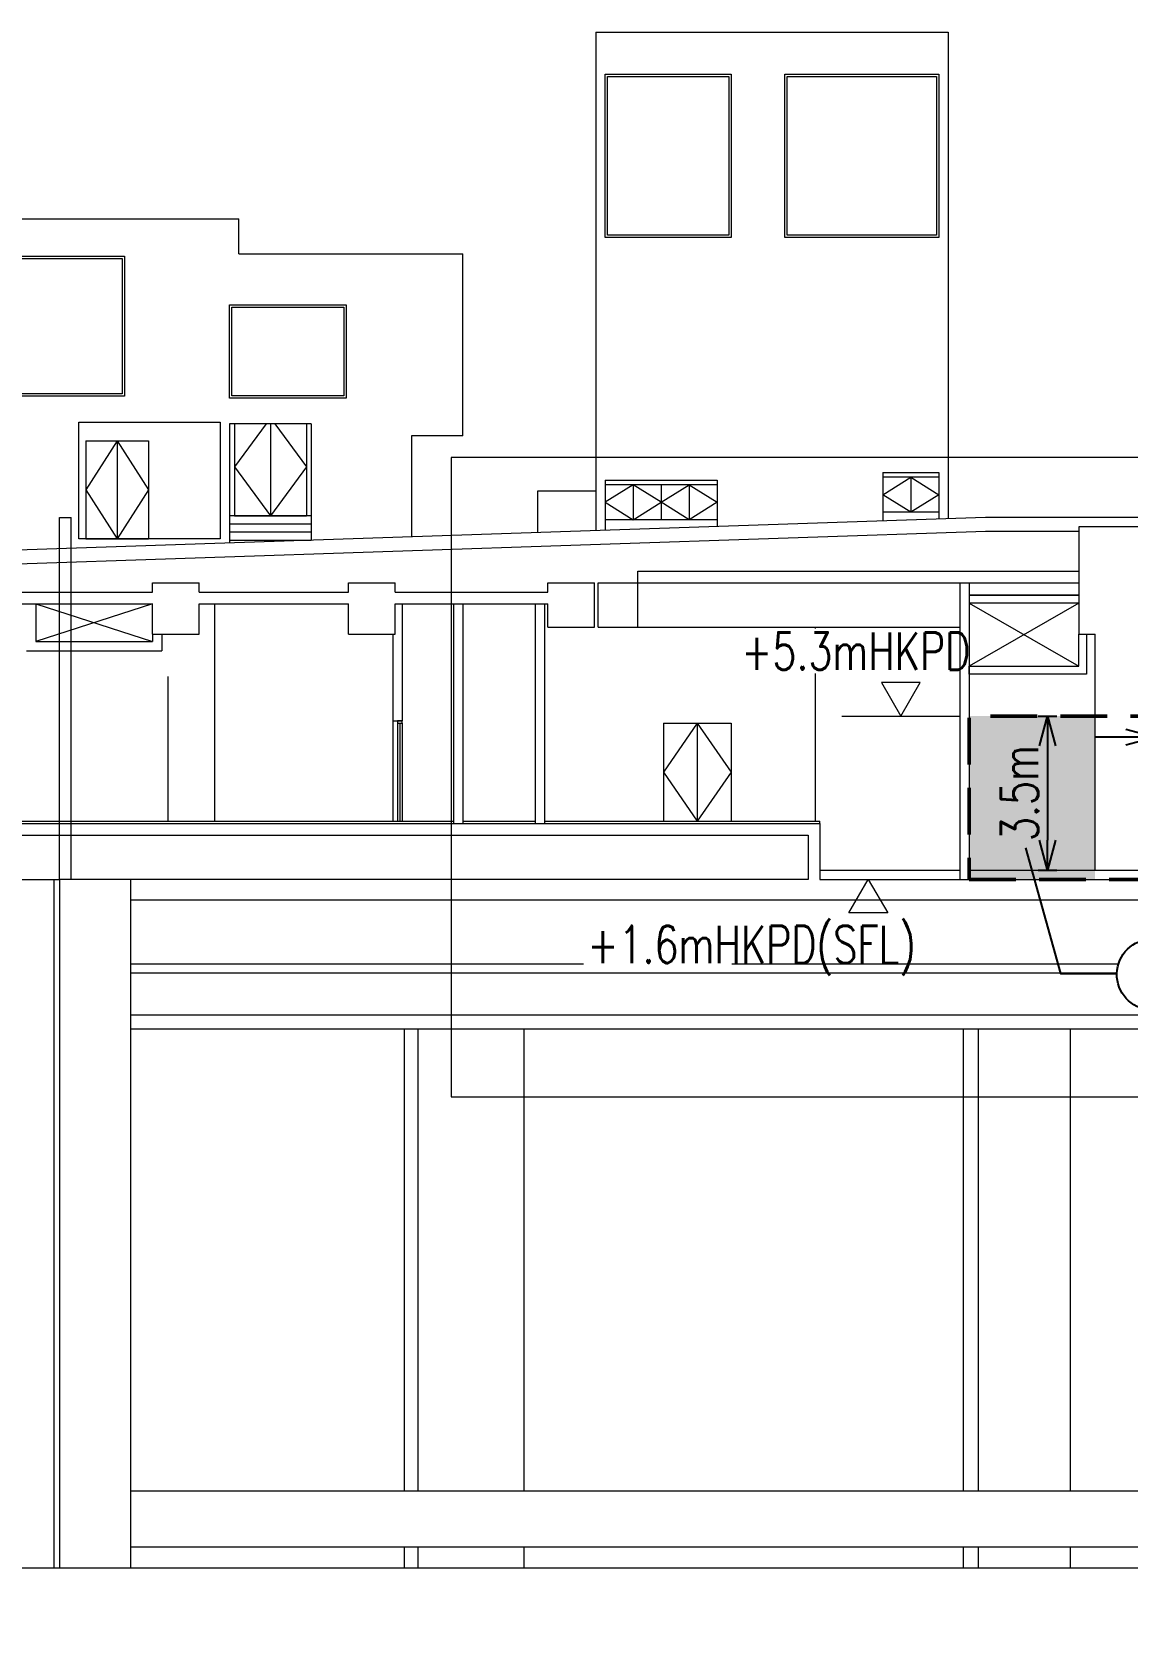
# Model space of a CAD drawing. Header units: millimetres. Extents: x 829698 to 839067, y 817400 to 823544.
# Drawn here: x 837695.8 to 837930.6, y 817931.8 to 818277.3 of the extents above; entities that cross this region are included whole.
import ezdxf

# ---------------------------------------------------------------- set-up
doc = ezdxf.new("R2010")
doc.units = ezdxf.units.MM
doc.linetypes.add('DASHED2', pattern=[0.375, 0.25, -0.125])
for name, color, linetype, lineweight in [('01-feature', 8, 'Continuous', 13), ('01-occup', 7, 'DASHED2', 50), ('01-txt', 7, 'Continuous', 20)]:
    doc.layers.add(name, color=color, linetype=linetype, lineweight=lineweight)
doc.layers.add('01-hatch', color=7, linetype='Continuous', lineweight=0, true_color=0xa8def7)
doc.layers.add('viewport', color=2, linetype='Continuous', lineweight=20, plot=False)
doc.styles.add('ROMANS', font='romans.shx', dxfattribs={"width": 0.75})
doc.styles.get("Standard").update_dxf_attribs({"font": 'arial.ttf'})
doc.dimstyles.new('ISO-25', dxfattribs={"dimtxt": 2.5, "dimasz": 2.5, "dimexe": 1.25, "dimexo": 0.625, "dimtad": 1, "dimtxsty": 'Standard', "dimcen": 2.5, "dimadec": 0, "dimazin": 0, "dimtfac": 1, "dimtmove": 0, "dimatfit": 3, "dimfxl": 1, "dimarcsym": 0})

# ---------------------------------------------------------------- blocks, each defined once
blk = doc.blocks.new('_Open30')
at = {"color": 0, "linetype": 'ByBlock', "lineweight": -2}
for p, q in [((-1, 0.268), (0, 0)), ((0, 0), (-1, -0.268)), ((0, 0), (-1, 0))]:
    blk.add_line(p, q, dxfattribs=at)
blk = doc.blocks.new('*D66')
at = {"layer": '01-txt', "color": 0, "lineweight": -2, "transparency": 16777216}
for p, q in [((837911.46, 818130.79), (837915.46, 818130.79)), ((837913.46, 818124.39), (837913.46, 818104.19)), ((837911.46, 818097.79), (837915.46, 818097.79))]:
    blk.add_line(p, q, dxfattribs=at)
at = {"layer": 'Defpoints', "color": 0, "transparency": 16777216}
for p in [(837896.63, 818130.79), (837896.63, 818097.79), (837913.46, 818097.79)]:
    blk.add_point(p, dxfattribs=at)
at = {"layer": '01-txt', "color": 0, "lineweight": -2, "transparency": 16777216, "xscale": 6.4, "yscale": 6.4, "zscale": 6.4}
for p, rotation in [((837913.46, 818130.79), 90), ((837913.46, 818097.79), 270)]:
    blk.add_blockref('_Open30', p, dxfattribs=dict(at, rotation=rotation))
at = {"layer": '01-txt', "color": 0, "lineweight": 20, "transparency": 16777216, "insert": (837907.46, 818114.29), "char_height": 8, "attachment_point": 5, "rotation": 90, "style": 'ROMANS'}
blk.add_mtext('3.5m', dxfattribs=at)
blk = doc.blocks.new('*D69')
at = {"layer": '01-txt', "color": 0, "lineweight": -2, "transparency": 16777216}
for p, q in [((837930.23, 818126.27), (837923.83, 818126.27)), ((837936.63, 818124.27), (837936.63, 818128.27)), ((837936.63, 818126.27), (837942.63, 818126.27)), ((837942.63, 818124.27), (837942.63, 818128.27)), ((837949.03, 818126.27), (837980.29, 818126.27))]:
    blk.add_line(p, q, dxfattribs=at)
at = {"layer": 'Defpoints', "color": 0, "transparency": 16777216}
for p in [(837936.63, 818126.27), (837936.63, 818113.24), (837942.63, 818113.42)]:
    blk.add_point(p, dxfattribs=at)
at = {"layer": '01-txt', "color": 0, "lineweight": -2, "transparency": 16777216, "xscale": 6.4, "yscale": 6.4, "zscale": 6.4}
blk.add_blockref('_Open30', (837936.63, 818126.27), dxfattribs=at)
at = {"layer": '01-txt', "color": 0, "lineweight": -2, "transparency": 16777216, "xscale": 6.4, "yscale": 6.4, "zscale": 6.4, "rotation": 180}
blk.add_blockref('_Open30', (837942.63, 818126.27), dxfattribs=at)
at = {"layer": '01-txt', "color": 0, "lineweight": 20, "transparency": 16777216, "insert": (837967.86, 818132.27), "char_height": 8, "attachment_point": 5, "style": 'ROMANS'}
blk.add_mtext('0.6m', dxfattribs=at)

msp = doc.modelspace()

# ---------------------------------------------------------------- hatches: boundary and pattern name
at = {"layer": '01-hatch'}
h = msp.add_hatch(color=256, dxfattribs=at)
h.dxf.hatch_style = 1
h.paths.add_polyline_path([(837923.633, 818130.789), (837896.633, 818130.789), (837896.633, 818095.789), (837923.633, 818095.789)])

# ---------------------------------------------------------------- linework, layer by layer
at = {"layer": '01-feature'}
for p, q in [((837816.633, 818277.289), (837892.133, 818277.289)), ((837816.633, 818277.289), (837816.633, 818170.478)), ((837892.133, 818277.289), (837892.133, 818173.02)), ((837551.633, 818237.289), (837740.133, 818237.289)), ((837740.133, 818229.789), (837740.133, 818237.289)), ((837740.133, 818229.789), (837788.133, 818229.789)), ((837788.133, 818190.789), (837788.133, 818229.789)), ((837738.133, 818193.424), (837738.133, 818167.834)), ((837755.633, 818193.424), (837738.133, 818193.424)), ((837739.183, 818193.424), (837739.183, 818173.674)), ((837746.883, 818193.424), (837746.883, 818173.674)), ((837754.583, 818193.424), (837754.583, 818173.674)), ((837755.633, 818193.424), (837755.633, 818168.424)), ((837777.133, 818190.789), (837777.133, 818169.148)), ((837788.133, 818190.789), (837777.133, 818190.789)), ((837707.342, 818189.749), (837707.342, 818168.749)), ((837707.342, 818189.749), (837720.742, 818189.749)), ((837714.042, 818189.749), (837714.042, 818168.749)), ((837720.742, 818189.749), (837720.742, 818168.749)), ((837818.633, 818181.353), (837842.633, 818181.353)), ((837818.633, 818181.353), (837818.633, 818170.545)), ((837842.633, 818180.353), (837818.633, 818180.353)), ((837824.633, 818180.353), (837824.633, 818172.853)), ((837830.633, 818180.353), (837830.633, 818172.853)), ((837830.633, 818180.353), (837830.633, 818172.853)), ((837836.633, 818180.353), (837836.633, 818172.853)), ((837842.633, 818181.353), (837842.633, 818171.353)), ((837878.133, 818182.953), (837890.133, 818182.953)), ((837878.133, 818182.953), (837878.133, 818172.549)), ((837890.133, 818181.953), (837878.133, 818181.953)), ((837878.133, 818181.953), (837878.133, 818174.453)), ((837884.133, 818181.953), (837884.133, 818174.453)), ((837890.133, 818182.953), (837890.133, 818172.953)), ((837816.633, 818178.995), (837804.133, 818178.995)), ((837804.133, 818178.995), (837804.133, 818170.057)), ((837755.633, 818173.674), (837738.133, 818173.674)), ((837739.183, 818173.674), (837754.583, 818173.674)), ((837890.133, 818174.453), (837878.133, 818174.453)), ((837900.133, 818173.289), (837410.133, 818156.789)), ((837900.234, 818170.291), (837514.123, 818157.289)), ((837701.686, 818173.289), (837704.186, 818173.289)), ((837701.686, 818095.789), (837701.686, 818173.289)), ((837704.186, 818095.789), (837704.186, 818173.289)), ((837755.633, 818171.924), (837738.133, 818171.924)), ((837755.633, 818170.174), (837738.133, 818170.174)), ((837842.633, 818172.853), (837818.633, 818172.853)), ((837945.383, 818173.289), (837900.133, 818173.289)), ((837920.133, 818170.289), (837900.133, 818170.289)), ((837707.342, 818168.749), (837720.742, 818168.749)), ((837755.633, 818168.424), (837738.133, 818168.424)), ((837825.617, 818161.789), (837920.133, 818161.789)), ((837825.617, 818159.289), (837825.617, 818161.789)), ((837426.633, 818157.289), (837721.617, 818157.289)), ((837712.954, 818157.289), (837721.617, 818157.289)), ((837721.617, 818159.289), (837731.617, 818159.289)), ((837721.617, 818157.289), (837721.617, 818159.289)), ((837731.617, 818157.289), (837731.617, 818159.289)), ((837731.617, 818157.289), (837763.617, 818157.289)), ((837763.617, 818159.289), (837773.617, 818159.289)), ((837763.617, 818157.289), (837763.617, 818159.289)), ((837773.617, 818157.289), (837773.617, 818159.289)), ((837773.617, 818157.289), (837806.367, 818157.289)), ((837806.367, 818159.289), (837816.367, 818159.289)), ((837806.367, 818159.289), (837816.367, 818159.289)), ((837806.367, 818157.289), (837806.367, 818159.289)), ((837816.367, 818149.789), (837816.367, 818159.289)), ((837817.117, 818159.289), (837825.617, 818159.289)), ((837817.117, 818159.289), (837825.617, 818159.289)), ((837817.117, 818149.789), (837817.117, 818159.289)), ((837825.617, 818159.289), (837920.133, 818159.289)), ((837825.617, 818149.789), (837825.617, 818159.289)), ((837894.633, 818159.289), (837894.633, 818095.789)), ((837896.633, 818159.289), (837896.633, 818095.789)), ((837896.633, 818156.689), (837920.333, 818156.689)), ((837690.633, 818154.789), (837721.617, 818154.789)), ((837696.578, 818154.789), (837696.578, 818146.789)), ((837721.617, 818148.289), (837721.617, 818154.789)), ((837731.617, 818154.789), (837763.617, 818154.789)), ((837731.617, 818148.289), (837731.617, 818154.789)), ((837734.878, 818154.789), (837734.878, 818108.289)), ((837763.617, 818148.289), (837763.617, 818154.789)), ((837773.617, 818154.789), (837806.367, 818154.789)), ((837773.617, 818148.289), (837773.617, 818154.789)), ((837775.133, 818154.789), (837775.133, 818129.789)), ((837786.133, 818154.789), (837786.133, 818107.789)), ((837788.133, 818154.789), (837788.133, 818107.789)), ((837803.633, 818154.789), (837803.633, 818107.789)), ((837805.633, 818154.789), (837805.633, 818107.789)), ((837806.367, 818149.789), (837806.367, 818154.789)), ((837806.367, 818149.789), (837816.367, 818149.789)), ((837817.117, 818149.789), (837825.617, 818149.789)), ((837825.617, 818149.789), (837894.633, 818149.789)), ((837863.633, 818149.789), (837863.633, 818108.289)), ((837696.578, 818146.789), (837721.578, 818146.789)), ((837721.578, 818148.289), (837721.578, 818146.789)), ((837721.617, 818148.289), (837731.617, 818148.289)), ((837723.578, 818148.289), (837723.578, 818144.789)), ((837763.617, 818148.289), (837773.617, 818148.289)), ((837773.133, 818148.289), (837773.133, 818129.789)), ((837920.133, 818148.289), (837923.633, 818148.289)), ((837923.633, 818097.789), (837923.633, 818148.289)), ((837694.578, 818144.789), (837723.578, 818144.789)), ((837724.878, 818139.289), (837724.878, 818108.289)), ((837773.132, 818129.789), (837773.132, 818108.289)), ((837773.132, 818129.789), (837775.133, 818129.789)), ((837774.132, 818129.289), (837774.132, 818108.289)), ((837774.632, 818129.289), (837774.632, 818108.289)), ((837775.132, 818129.289), (837775.132, 818108.289)), ((837831.134, 818129.289), (837845.634, 818129.289)), ((837831.134, 818129.289), (837831.134, 818108.289)), ((837838.384, 818129.289), (837838.384, 818108.289)), ((837845.634, 818129.289), (837845.634, 818108.289)), ((837649.633, 818108.289), (837786.133, 818108.289)), ((837788.133, 818108.289), (837803.633, 818108.289)), ((837805.633, 818108.289), (837864.633, 818108.289)), ((837831.134, 818108.289), (837845.634, 818108.289)), ((837864.633, 818107.789), (837864.633, 818108.289)), ((837647.633, 818107.789), (837864.633, 818107.789)), ((837864.633, 818107.789), (837864.633, 818095.789)), ((837691.367, 818095.789), (837700.486, 818095.789)), ((837700.486, 818095.789), (837700.486, 817948.285)), ((837700.486, 818095.789), (837701.686, 818095.789)), ((837701.686, 818095.789), (837701.686, 817948.285)), ((837862.133, 818095.789), (837701.686, 818095.789)), ((837716.884, 818095.789), (837716.884, 817948.285)), ((837864.633, 818095.789), (837936.633, 818095.789)), ((837716.884, 818091.439), (837960.133, 818091.439)), ((837716.884, 818077.689), (837928.658, 818077.689)), ((837716.884, 818075.789), (837928.316, 818075.789)), ((837759.438, 818075.789), (837774.636, 818075.789)), ((837716.884, 818066.789), (839059.049, 818066.789)), ((837716.884, 818063.789), (839067.075, 818063.789)), ((837775.659, 817964.789), (837775.659, 818063.789)), ((837778.556, 817964.789), (837778.556, 818063.789)), ((837801.256, 817964.789), (837801.256, 818063.789)), ((837895.414, 817964.789), (837895.414, 818063.789)), ((837898.633, 817964.789), (837898.633, 818063.789)), ((837918.372, 817964.789), (837918.372, 818063.789)), ((837716.884, 817964.789), (839059.049, 817964.789)), ((837716.884, 817952.789), (839059.049, 817952.789)), ((837775.659, 817948.285), (837775.659, 817952.789)), ((837778.556, 817948.285), (837778.556, 817952.789)), ((837801.256, 817948.285), (837801.256, 817952.789)), ((837895.414, 817948.285), (837895.414, 817952.789)), ((837898.633, 817948.285), (837898.633, 817952.789)), ((837918.372, 817948.285), (837918.372, 817952.789))]:
    msp.add_line(p, q, dxfattribs=at)
for points in [[(837845.633, 818233.289), (837818.633, 818233.289), (837818.633, 818268.289), (837845.633, 818268.289)], [(837845.133, 818233.789), (837819.133, 818233.789), (837819.133, 818267.789), (837845.133, 818267.789)], [(837890.133, 818233.289), (837857.133, 818233.289), (837857.133, 818268.289), (837890.133, 818268.289)], [(837889.633, 818233.789), (837857.633, 818233.789), (837857.633, 818267.789), (837889.633, 818267.789)], [(837715.633, 818199.289), (837595.633, 818199.289), (837595.633, 818229.289), (837715.633, 818229.289)], [(837715.133, 818199.789), (837596.133, 818199.789), (837596.133, 818228.789), (837715.133, 818228.789)], [(837763.133, 818198.879), (837738.133, 818198.879), (837738.133, 818218.879), (837763.133, 818218.879)], [(837762.633, 818199.379), (837738.633, 818199.379), (837738.633, 818218.379), (837762.633, 818218.379)], [(837705.792, 818168.749), (837705.792, 818193.749), (837736.133, 818193.749), (837736.133, 818168.749)], [(837775.132, 818129.789), (837774.132, 818129.789), (837774.132, 818129.289), (837775.132, 818129.289)]]:
    msp.add_lwpolyline(points, close=True, dxfattribs=at)
for points in [[(837745.966, 818193.424), (837739.183, 818184.174), (837746.883, 818173.674)], [(837747.799, 818193.424), (837754.583, 818184.174), (837746.883, 818173.674)], [(837714.042, 818189.749), (837707.342, 818179.249), (837714.042, 818168.749)], [(837714.042, 818189.749), (837720.742, 818179.249), (837714.042, 818168.749)], [(837824.633, 818180.353), (837818.633, 818176.603), (837824.633, 818172.853), (837830.633, 818176.603), (837824.633, 818180.353)], [(837836.633, 818180.353), (837842.633, 818176.603), (837836.633, 818172.853), (837830.633, 818176.603), (837836.633, 818180.353)], [(837884.133, 818181.953), (837890.133, 818178.203), (837884.133, 818174.453), (837878.133, 818178.203), (837884.133, 818181.953)], [(837920.133, 818171.289), (837920.133, 818148.289), (837923.633, 818148.289)], [(837936.633, 818148.289), (837940.633, 818148.289), (837949.133, 818148.289), (837949.133, 818152.289), (837940.633, 818152.289), (837940.633, 818153.789), (837940.633, 818171.289), (837920.133, 818171.289)], [(837920.133, 818156.689), (837896.633, 818156.689)], [(837721.617, 818154.789), (837696.578, 818146.789)], [(837696.578, 818154.789), (837721.578, 818146.789)], [(837920.133, 818154.989), (837896.633, 818141.489)], [(837896.633, 818154.989), (837920.133, 818141.489)], [(837920.133, 818154.989), (837896.633, 818154.989)], [(837920.133, 818148.289), (837921.833, 818148.289), (837921.833, 818139.789), (837896.633, 818139.789), (837896.633, 818141.489), (837920.133, 818141.489), (837920.133, 818148.289)], [(837838.384, 818129.289), (837831.134, 818118.789), (837838.384, 818108.289)], [(837838.384, 818129.289), (837845.634, 818118.789), (837838.384, 818108.289)], [(837650.133, 818095.789), (837650.133, 818105.289), (837862.133, 818105.289), (837862.133, 818095.789)], [(837864.633, 818097.789), (837894.633, 818097.789)], [(837896.633, 818097.789), (837942.633, 818097.789), (837942.633, 818096.289), (838098.633, 818096.289), (838098.633, 818097.789)], [(837399.599, 817948.285), (838037.09, 817948.285), (838043.09, 817931.8), (838055.09, 817964.77), (838061.09, 817948.285), (838815.609, 817948.285)]]:
    msp.add_lwpolyline(points, dxfattribs=at)
at = {"layer": '01-occup', "ltscale": 40, "flags": 128}
msp.add_lwpolyline([(837896.633, 818095.789), (837936.633, 818095.789), (837936.633, 818093.989), (838104.633, 818093.989), (838104.633, 818095.789), (838144.633, 818095.789), (838144.633, 818130.789), (838104.633, 818130.789), (838104.633, 818148.289), (837936.633, 818148.289), (837936.633, 818130.789), (837896.633, 818130.789)], close=True, dxfattribs=at)
at = {"layer": '01-txt', "ltscale": 4}
for p, q in [((837869.373, 818130.789), (837894.633, 818130.789)), ((837869.373, 818095.789), (837894.633, 818095.789))]:
    msp.add_line(p, q, dxfattribs=at)
at = {"layer": '01-txt', "lineweight": 20}
for points in [[(837882.003, 818130.789), (837886.16, 818137.989), (837877.846, 818137.989)], [(837875.033, 818095.789), (837879.19, 818088.589), (837870.876, 818088.589)]]:
    msp.add_lwpolyline(points, close=True, dxfattribs=at)
at = {"layer": '01-txt', "lineweight": 25}
msp.add_lwpolyline([(837908.714, 818102.535), (837916.225, 818075.611), (837928.309, 818075.611)], dxfattribs=at)
msp.add_lwpolyline([(837935.479, 818067.838, -0.9734554), (837935.886, 818082.987), (837959.477, 818082.987, -1), (837959.477, 818067.827), (837935.886, 818067.827, -0.0134508), (837935.479, 818067.838, -0.0134508)], format="xyb", dxfattribs=at)

# ---------------------------------------------------------------- dimensions: what is measured, and where the dimension line sits
at = {"layer": '01-txt', "lineweight": 20}
dim = msp.add_linear_dim(base=(837936.633, 818126.271), p1=(837942.633, 818113.418), p2=(837936.633, 818113.238), text='0.6m', dimstyle='ISO-25', override={"dimtxt": 8, "dimasz": 6.4, "dimexe": 2, "dimexo": 2, "dimgap": 2, "dimlfac": -1, "dimtxsty": 'ROMANS', "dimblk1": 'Open30', "dimblk2": 'Open30', "dimsah": 1, "dimdle": 1, "dimfxl": 2, "dimfxlon": 1, "dimarcsym": 2}, dxfattribs=at)
dim.commit()
dim.dimension.update_dxf_attribs({"geometry": '*D69', "text_midpoint": (837967.861, 818126.271), "dimtype": 160})
dim = msp.add_linear_dim(base=(837913.456, 818097.789), p1=(837896.633, 818130.789), p2=(837896.633, 818097.789), angle=90, text='3.5m', dimstyle='ISO-25', override={"dimtxt": 8, "dimasz": 6.4, "dimexe": 2, "dimexo": 2, "dimgap": 2, "dimlfac": -0.002, "dimtxsty": 'ROMANS', "dimblk1": 'Open30', "dimblk2": 'Open30', "dimsah": 1, "dimdle": 1, "dimfxl": 2, "dimfxlon": 1, "dimarcsym": 2}, dxfattribs=at)
dim.commit()
dim.dimension.update_dxf_attribs({"geometry": '*D66', "text_midpoint": (837907.456, 818114.289)})

# ---------------------------------------------------------------- next in the draw order: texts
at = {"layer": '01-txt', "lineweight": 20, "insert": (837814.811, 818085.865), "char_height": 8, "attachment_point": 1, "style": 'ROMANS', "bg_fill": 3, "box_fill_scale": 1.1, "bg_fill_color": 256, "bg_fill_transparency": 0}
msp.add_mtext_dynamic_manual_height_columns('+1.6mHKPD(SFL)', width=30.14192, gutter_width=12.5, heights=[0], dxfattribs=at)

# ---------------------------------------------------------------- next in the draw order: linework, layer by layer
at = {"layer": 'viewport', "ltscale": 4}
msp.add_lwpolyline([(837785.656, 818049.208), (838246.495, 818049.208), (838246.495, 818186.198), (837785.656, 818186.198)], close=True, dxfattribs=at)

# ---------------------------------------------------------------- next in the draw order: texts
at = {"layer": '01-txt', "lineweight": 20, "insert": (837847.797, 818140.714), "char_height": 8, "attachment_point": 7, "style": 'ROMANS', "bg_fill": 3, "box_fill_scale": 1.1, "bg_fill_color": 256, "bg_fill_transparency": 0}
msp.add_mtext_dynamic_manual_height_columns('+5.3mHKPD', width=30.14192, gutter_width=12.5, heights=[0], dxfattribs=at)

doc.saveas('drawing.dxf')
